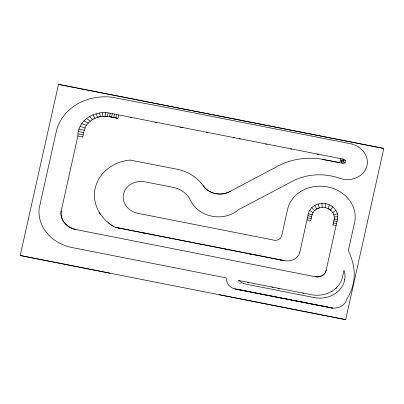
<?xml version="1.0" encoding="UTF-8"?>
<svg xmlns="http://www.w3.org/2000/svg" width="404" height="404" viewBox="0 0 404 404"><rect width="100%" height="100%" fill="white"/><g stroke="black" fill="none" stroke-linecap="round" stroke-linejoin="round"><path stroke-width="0.3" stroke-dasharray="2.02 1.52" d="M241.244 283.366A2.035 1.768 6.8 0 1 238.769 283.34A2.035 1.768 6.8 0 1 238.082 281.245"/><path stroke-width="0.61" d="M334.138 219.534C335.158 214.928 332.174 210.363 328.013 208.514L329.462 204.863C321.736 201.212 310.615 204.57 308.439 213.428L299.819 252.207M337.517 219.301C338.84 213.262 334.906 207.287 329.462 204.863M105.454 112.706L105.136 116.302M20.2 255.525L58.494 84.35L383.8 148.44L345.683 319.65L20.205 255.5L109.979 273.185M58.494 84.35L383.795 148.465M61.105 211.514L61.12 211.373A18.508 16.079 6.8 0 0 75.962 229.563L315.201 276.725A9.302 8.08 6.8 0 0 326.068 270.655L337.532 219.16M77.876 136.168C77.437 119.953 95.617 109.706 110.236 113.231L343.708 159.232A2.384 2.071 6.8 0 1 345.395 162.221L345.051 162.661A2.384 2.071 6.8 0 1 342.809 163.277L322.533 159.428M82.714 137.118L84.229 130.239L78.931 129.103M83.199 134.891L78.033 133.85M83.714 132.578L78.361 131.497M85.012 128.093C86.618 124.144 89.84 120.988 93.551 118.948M86.557 125.25L81.684 123.71M88.193 123.169L84.007 120.852M75.947 229.704L75.962 229.563A18.508 16.079 6.8 0 1 61.115 211.398L77.896 136.022L82.729 137.001M90.39 121.109L86.577 118.534M92.37 119.7L89.688 116.448M95.076 118.271L92.945 114.867M97.657 117.312L96.066 113.802M100.551 116.63L99.495 113.054M103.086 116.342L102.202 112.706M107.318 116.428L108.085 112.953M109.444 116.847L110.216 113.378M111.575 117.145L112.352 113.65M113.691 117.564L114.468 114.064M115.807 117.983L116.584 114.483M117.912 118.513L117.928 118.372C110.014 116.387 101.071 114.731 93.546 118.973M118.685 115.044L117.923 118.397L109.459 116.731M115.271 227.457L115.286 227.316A42.006 36.491 6.8 0 1 95.182 188.239A42.006 36.491 6.8 0 1 130.275 160.009M130.26 160.125L176.977 169.21A39.597 34.396 6.8 0 1 203.146 185.724A19.003 16.503 6.8 0 0 230.588 191.132L278.235 165.948A63.393 55.065 6.8 0 1 322.549 159.312L339.724 162.696L340.097 160.989L343.183 161.6A0.505 0.439 6.8 0 0 343.37 160.762L343.688 159.373M203.131 185.84L203.151 185.699A19.003 16.503 6.8 0 0 230.588 191.102L230.573 191.249M238.708 280.527L311.206 294.662A26.74 23.225 6.8 0 0 342.213 278.139L343.976 270.226A24.078 20.917 6.8 0 1 344.779 279.406L344.758 279.548M243.829 283.876L243.844 283.734A14.095 12.241 6.8 0 1 238.724 280.381M283.972 260.696L283.987 260.555A13.115 11.393 6.8 0 0 299.834 252.086M307 219.958L310.772 220.7M311.226 218.64L307.474 217.756M311.686 216.589L307.934 215.706M311.999 215.17L310.782 220.584M312.176 214.716L308.353 213.812M312.928 212.767L309.661 210.262M311.792 207.51L314.549 210.671L315.433 210.014M319.382 207.959L318.14 203.949M322.266 207.53L321.932 203.384M315.186 276.841L315.206 276.7A9.302 8.08 6.8 0 0 326.073 270.63L326.058 270.771M314.004 297.703L314.019 297.561A26.139 22.705 6.8 0 0 344.779 279.406M325.205 207.767L325.791 203.697M330.452 210.141L332.689 206.818M332.689 212.615L335.78 210.338M333.82 214.867L337.3 213.827M340.623 158.651L340.284 160.176L343.365 160.787L345.506 160.641M332.906 225.063L334.153 219.392M333.371 222.988L336.572 223.473M333.83 220.912L337.032 221.397M334.315 216.978L337.688 216.847M334.174 219.003L337.456 219.503M341.638 161.322L341.264 162.974M341.824 160.484L342.168 158.929M342.789 163.418L343.183 161.6L345.152 162.534M345.683 319.65L219.16 294.698M235.749 289.011L332.613 308.095A13.711 11.908 6.8 0 0 346.844 299.036A59.696 51.853 6.8 0 0 352.657 262.307A82.376 71.553 6.8 0 0 348.339 250.637L354.596 222.523A34.173 29.684 6.8 0 0 327.558 186.911A34.173 29.684 6.8 0 0 287.598 209.322L281.724 235.709A6.883 5.979 6.8 0 1 272.24 239.794L138.208 213.388A18.564 16.125 6.8 0 1 123.523 194.041A18.564 16.125 6.8 0 1 145.228 181.866L172.942 187.325A23.972 20.821 6.8 0 1 190.516 200.333A29.285 25.437 6.8 0 0 238.431 209.772L292.415 181.275A53.262 46.268 6.8 0 1 339.532 178.24A20.705 17.983 6.8 0 0 362.701 173.437A20.705 17.983 6.8 0 0 364.307 152.606A21.513 18.69 6.8 0 0 349.601 143.546L167.998 107.767L111.534 97.172A51.571 44.799 6.8 0 0 56.232 131.754L39.138 208.535A40.769 35.416 6.8 0 0 71.963 247.526L226.533 277.982A11.448 9.943 6.8 0 0 235.709 289.198L332.613 308.095L234.785 288.82M84.229 130.265L85.032 127.952L80.118 126.326M312.014 215.054L312.949 212.62M312.943 212.65L314.57 210.529M314.565 210.555L316.766 208.888L319.402 207.818M316.766 208.913L319.397 207.843L322.281 207.388M317.807 208.605L316.751 209.03L314.681 205.358M98.525 117.008L101.207 116.473M103.944 116.266L106.712 116.347M322.281 207.414L325.22 207.626L328.008 208.54L330.467 210.024M130.416 117.357L131.654 117.599M155.121 122.22L156.358 122.468M179.846 127.093L182.936 127.704M206.429 132.33L207.666 132.573M233.017 137.567L234.254 137.814M239.198 138.789L240.436 139.032M265.787 144.026L267.024 144.268M290.516 148.899L291.754 149.142M317.105 154.136L318.342 154.379M332.926 224.922L336.108 225.573M118.357 228.068L119.589 228.311M143.041 232.931L144.279 233.174M169.579 238.158L170.811 238.4M175.75 239.375L176.987 239.617M200.434 244.238L201.672 244.481M225.114 249.101L228.179 249.702M249.637 253.934L250.864 254.172M255.767 255.141L256.995 255.384M280.29 259.974L281.517 260.211M247.243 282.209L248.46 282.446M271.816 287.047L273.043 287.289M277.967 288.259L279.199 288.501M302.576 293.107L303.803 293.349M243.844 283.734L314.019 297.561M336.774 287.567A26.74 23.225 6.8 0 1 335.881 288.431M332.098 291.284A26.74 23.225 6.8 0 1 331.174 291.824M113.696 226.573A42.006 36.491 6.8 0 1 108.307 222.836M100.672 214.65A42.006 36.491 6.8 0 1 99.344 212.6M283.987 260.555L115.286 227.316L283.987 260.58"/></g></svg>
